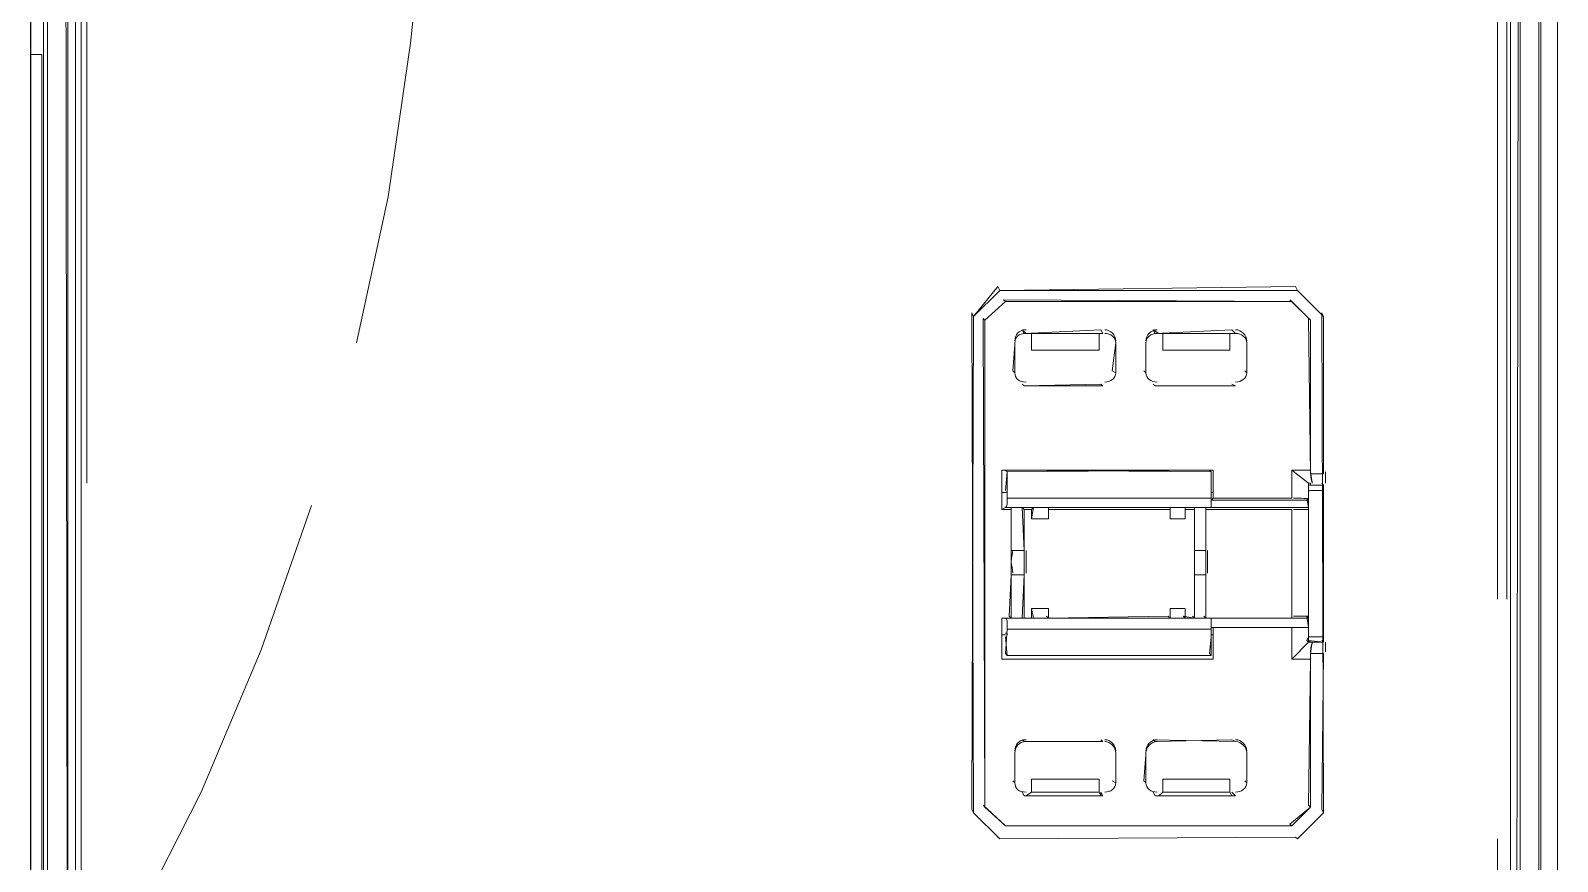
# Model space of a CAD drawing. Header units: metres. Extents: x 2999 to 3164, y 1641 to 1678.
# Drawn here: x 3010.525 to 3011.791, y 1650.653 to 1651.341 of the extents above; entities that cross this region are included whole.
import ezdxf

# ---------------------------------------------------------------- set-up
doc = ezdxf.new("R2010")
doc.units = ezdxf.units.M

msp = doc.modelspace()

# ---------------------------------------------------------------- linework, layer by layer
at = {"color": 7, "linetype": 'Continuous', "lineweight": 20, "true_color": 0x000007}
for points in [[(3010.5247, 1652.675), (3010.5247, 1650.1437), (3010.5247, 1650.1437)], [(3010.5247, 1652.675), (3010.5247, 1650.1437), (3010.5247, 1650.1437)], [(3010.525, 1652.675), (3010.525, 1650.1437), (3010.525, 1650.1437)], [(3010.525, 1652.675), (3010.525, 1650.1437), (3010.525, 1650.1437)], [(3011.7911, 1652.675), (3011.7911, 1650.1437), (3011.7911, 1650.1437)], [(3011.7911, 1652.675), (3011.7911, 1650.1437), (3011.7911, 1650.1437)], [(3010.5666, 1650.6761), (3010.5666, 1652.5927), (3010.562, 1652.5974), (3010.562, 1652.4592)], [(3010.5666, 1652.5927), (3010.5713, 1652.5927), (3010.5713, 1650.9663)], [(3011.7415, 1650.8701), (3011.7415, 1652.5927), (3011.7415, 1652.5927)], [(3011.7523, 1652.4592), (3011.7492, 1652.4624), (3011.7523, 1652.5974), (3011.7492, 1652.5927), (3011.7492, 1650.8701)], [(3010.5356, 1652.5756), (3010.5356, 1650.1562), (3010.5356, 1650.1562)], [(3010.5387, 1652.5834), (3010.5387, 1650.1577), (3010.5387, 1650.1577)], [(3011.7756, 1652.5834), (3011.7756, 1650.1577), (3011.7756, 1650.1577)], [(3011.7772, 1652.5756), (3011.7772, 1650.1562), (3011.7772, 1650.1562)], [(3010.5558, 1652.4655), (3010.5527, 1652.4686), (3010.5558, 1650.2198)], [(3010.562, 1650.2198), (3010.562, 1652.4592), (3010.5558, 1652.4655), (3010.5558, 1650.2198)], [(3011.7601, 1650.2198), (3011.7601, 1652.4655), (3011.7523, 1652.4592), (3011.7523, 1650.2198)], [(3011.7601, 1650.2198), (3011.757, 1650.2213), (3011.7601, 1652.4655), (3011.757, 1652.4686)], [(3010.5247, 1651.3217), (3010.534, 1651.3217), (3010.534, 1650.2307), (3010.5247, 1650.2291)], [(3010.5666, 1650.2322), (3010.5666, 1650.6761), (3010.5666, 1650.6761)], [(3011.7415, 1650.2431), (3011.7415, 1650.6714), (3011.7415, 1650.6714)]]:
    msp.add_lwpolyline(points, dxfattribs=at)
at = {"color": 30, "linetype": 'Continuous', "lineweight": 20, "true_color": 0x00001e}
for points in [[(3010.795, 1651.0827), (3010.8214, 1651.2037), (3010.84, 1651.331), (3010.8525, 1651.452)], [(3010.6119, 1650.6031), (3010.6662, 1650.7102), (3010.7159, 1650.8282), (3010.7578, 1650.9477)]]:
    msp.add_lwpolyline(points, dxfattribs=at)
at = {"color": 7, "linetype": 'Continuous', "lineweight": 13, "true_color": 0x000007}
for points in [[(3011.3069, 1650.6931), (3011.3054, 1650.6962), (3011.3069, 1651.1044), (3011.3286, 1651.1261), (3011.3271, 1651.1292), (3011.3069, 1651.1044), (3011.3054, 1651.1075)], [(3011.3286, 1651.1261), (3011.5754, 1651.1261), (3011.5738, 1651.1292)], [(3011.3333, 1651.1168), (3011.3317, 1651.1184), (3011.5707, 1651.1168)], [(3011.5707, 1651.1168), (3011.5692, 1651.1184), (3011.5863, 1651.1013)], [(3011.5754, 1651.1261), (3011.5971, 1651.1044)], [(3011.3162, 1651.1013), (3011.3333, 1651.1168)], [(3011.3162, 1650.6978), (3011.3162, 1651.1013), (3011.3147, 1651.1028)], [(3011.414, 1651.0904), (3011.4124, 1651.0935), (3011.3488, 1651.0904), (3011.3473, 1651.0935), (3011.3504, 1651.0904), (3011.355, 1651.0904), (3011.4109, 1651.0904), (3011.4124, 1651.0904)], [(3011.5242, 1651.0904), (3011.5211, 1651.0935), (3011.4575, 1651.0904), (3011.4559, 1651.0935), (3011.4606, 1651.0904), (3011.4637, 1651.0904), (3011.5195, 1651.0904), (3011.5211, 1651.0904)], [(3011.3411, 1651.0578), (3011.3395, 1651.0594), (3011.3411, 1651.0811), (3011.3411, 1651.0827)], [(3011.4249, 1651.0578), (3011.4218, 1651.0594), (3011.4249, 1651.0827), (3011.4249, 1651.0811)], [(3011.3488, 1651.047), (3011.414, 1651.047), (3011.4124, 1651.0485)], [(3011.3348, 1650.9756), (3011.3333, 1650.9771), (3011.504, 1650.9756), (3011.504, 1650.9539), (3011.3348, 1650.9539)], [(3011.4823, 1650.9368), (3011.4823, 1650.9461), (3011.4823, 1650.9445)], [(3011.504, 1650.8235), (3011.3348, 1650.8235)], [(3011.5242, 1650.7521), (3011.5211, 1650.7537), (3011.4575, 1650.7521), (3011.4559, 1650.7537)], [(3011.4497, 1650.718), (3011.4481, 1650.7195), (3011.4497, 1650.7412), (3011.4497, 1650.7428)], [(3011.3286, 1650.6714), (3011.3069, 1650.6931)], [(3011.5863, 1650.6978), (3011.5707, 1650.6823), (3011.5692, 1650.6838)], [(3011.3333, 1650.6823), (3011.5707, 1650.6823)]]:
    msp.add_lwpolyline(points, close=True, dxfattribs=at)
for points in [[(3011.5971, 1650.974), (3011.5971, 1651.1044), (3011.5956, 1651.1075), (3011.5971, 1650.6931), (3011.5956, 1650.6962), (3011.5971, 1650.825)], [(3011.5863, 1650.9771), (3011.5863, 1651.1013), (3011.5847, 1651.1028), (3011.5863, 1650.974)], [(3011.4109, 1651.0904), (3011.4109, 1651.0765), (3011.355, 1651.0765), (3011.355, 1651.0904)], [(3011.4497, 1651.0827), (3011.4497, 1651.0578), (3011.4497, 1651.0578)], [(3011.4497, 1651.0578), (3011.4497, 1651.0811), (3011.4497, 1651.0827)], [(3011.5195, 1651.0904), (3011.5195, 1651.0765), (3011.4637, 1651.0765), (3011.4637, 1651.0904)], [(3011.5335, 1651.0811), (3011.5335, 1651.0578), (3011.5319, 1651.0594)], [(3011.5335, 1651.0827), (3011.5335, 1651.0811), (3011.5335, 1651.0811)], [(3011.5335, 1651.0578), (3011.5335, 1651.0827), (3011.5335, 1651.0827)], [(3011.4497, 1651.0578), (3011.4481, 1651.0594), (3011.4481, 1651.0594)], [(3011.3488, 1651.047), (3011.3473, 1651.0485), (3011.3473, 1651.0485)], [(3011.4575, 1651.047), (3011.4559, 1651.0485), (3011.4559, 1651.0485)], [(3011.4575, 1651.047), (3011.5242, 1651.047), (3011.5211, 1651.0485)], [(3011.4575, 1651.047), (3011.5242, 1651.047), (3011.5242, 1651.047)], [(3011.3302, 1650.9585), (3011.3302, 1650.9771), (3011.5056, 1650.9771)], [(3011.3348, 1650.9756), (3011.3333, 1650.9601), (3011.3333, 1650.9601)], [(3011.504, 1650.9756), (3011.5025, 1650.9771), (3011.3348, 1650.9756)], [(3011.504, 1650.9601), (3011.504, 1650.9756), (3011.504, 1650.9756)], [(3011.5056, 1650.9771), (3011.5056, 1650.9585), (3011.5056, 1650.9585)], [(3011.5707, 1650.9539), (3011.5707, 1650.9771), (3011.5847, 1650.9663)], [(3011.5707, 1650.9771), (3011.5863, 1650.9771), (3011.5863, 1650.9771)], [(3011.5847, 1650.9647), (3011.5971, 1650.9647), (3011.5971, 1650.9601), (3011.5847, 1650.9601), (3011.5847, 1650.9647), (3011.5847, 1650.9663), (3011.5847, 1650.9523), (3011.5832, 1650.9539), (3011.5847, 1650.9461), (3011.5847, 1650.9445), (3011.5847, 1650.8545), (3011.5832, 1650.8561), (3011.5847, 1650.8468), (3011.5847, 1650.8344), (3011.5832, 1650.8359), (3011.5847, 1650.839), (3011.5847, 1650.9601)], [(3011.5971, 1650.9647), (3011.5863, 1650.9647), (3011.5863, 1650.9663), (3011.5847, 1650.9663)], [(3011.5863, 1650.974), (3011.5971, 1650.974), (3011.5971, 1650.974)], [(3011.5971, 1650.9647), (3011.5956, 1650.9663), (3011.5956, 1650.9663)], [(3011.3333, 1650.9585), (3011.3302, 1650.9585), (3011.3302, 1650.9445), (3011.3333, 1650.9461)], [(3011.504, 1650.9585), (3011.5056, 1650.9585), (3011.5056, 1650.9539), (3011.504, 1650.9523)], [(3011.5707, 1650.9539), (3011.5056, 1650.9539), (3011.5056, 1650.9539)], [(3011.5847, 1650.839), (3011.5971, 1650.839), (3011.5971, 1650.9601)], [(3011.338, 1650.9461), (3011.338, 1650.9445), (3011.3302, 1650.9445)], [(3011.3333, 1650.9461), (3011.338, 1650.9461), (3011.3473, 1650.9461), (3011.3566, 1650.9461), (3011.369, 1650.9461), (3011.4699, 1650.9461), (3011.4823, 1650.9461), (3011.49, 1650.9461), (3011.4994, 1650.9461), (3011.504, 1650.9461)], [(3011.338, 1650.9445), (3011.338, 1650.8545), (3011.3364, 1650.8561), (3011.338, 1650.8902)], [(3011.338, 1650.9461), (3011.338, 1650.9104), (3011.338, 1650.9104)], [(3011.3473, 1650.9461), (3011.3488, 1650.9104), (3011.338, 1650.9104)], [(3011.3566, 1650.9461), (3011.355, 1650.9445), (3011.3488, 1650.9445), (3011.3473, 1650.9461)], [(3011.3488, 1650.8545), (3011.3488, 1650.9445), (3011.3488, 1650.9445)], [(3011.3566, 1650.9461), (3011.355, 1650.9368), (3011.369, 1650.9368), (3011.369, 1650.9461)], [(3011.355, 1650.9368), (3011.355, 1650.9445), (3011.355, 1650.9445)], [(3011.369, 1650.9461), (3011.369, 1650.9445), (3011.4699, 1650.9445), (3011.4699, 1650.9461)], [(3011.369, 1650.9445), (3011.369, 1650.9368), (3011.369, 1650.9368)], [(3011.4699, 1650.9461), (3011.4699, 1650.9368), (3011.4823, 1650.9368)], [(3011.4699, 1650.9368), (3011.4699, 1650.9445), (3011.4699, 1650.9445)], [(3011.49, 1650.9461), (3011.49, 1650.9445), (3011.4823, 1650.9445)], [(3011.49, 1650.9461), (3011.49, 1650.9104), (3011.4994, 1650.9104), (3011.4994, 1650.9461)], [(3011.49, 1650.8545), (3011.49, 1650.9445), (3011.49, 1650.9445)], [(3011.5707, 1650.9445), (3011.4994, 1650.9445), (3011.4994, 1650.9461)], [(3011.4994, 1650.9445), (3011.4994, 1650.8545), (3011.4994, 1650.8545)], [(3011.504, 1650.9523), (3011.504, 1650.9461), (3011.504, 1650.9461)], [(3011.504, 1650.9523), (3011.5847, 1650.9523), (3011.5847, 1650.9523)], [(3011.504, 1650.9461), (3011.5847, 1650.9461), (3011.5847, 1650.9461)], [(3011.5707, 1650.8545), (3011.5707, 1650.9445), (3011.5707, 1650.9445)], [(3011.338, 1650.8902), (3011.3488, 1650.8902), (3011.3473, 1650.8545)], [(3011.4994, 1650.8545), (3011.4994, 1650.8902), (3011.49, 1650.8902), (3011.49, 1650.8545)], [(3011.3302, 1650.8406), (3011.3302, 1650.8545), (3011.3333, 1650.8545)], [(3011.3302, 1650.8545), (3011.338, 1650.8545), (3011.338, 1650.8545)], [(3011.369, 1650.8545), (3011.3566, 1650.8545), (3011.3473, 1650.8545), (3011.338, 1650.8545), (3011.3333, 1650.8545)], [(3011.3473, 1650.8545), (3011.3488, 1650.8545), (3011.355, 1650.8545), (3011.3566, 1650.8545)], [(3011.3566, 1650.8545), (3011.355, 1650.8623), (3011.369, 1650.8623), (3011.369, 1650.8545)], [(3011.355, 1650.8545), (3011.355, 1650.8623), (3011.355, 1650.8623)], [(3011.369, 1650.8545), (3011.3674, 1650.8561), (3011.3674, 1650.8561)], [(3011.4699, 1650.8623), (3011.4699, 1650.8545), (3011.4683, 1650.8561), (3011.369, 1650.8545)], [(3011.369, 1650.8623), (3011.369, 1650.8545), (3011.369, 1650.8545)], [(3011.369, 1650.8545), (3011.4699, 1650.8545), (3011.4823, 1650.8545), (3011.49, 1650.8545), (3011.4994, 1650.8545), (3011.504, 1650.8545)], [(3011.4699, 1650.8545), (3011.4699, 1650.8623), (3011.4823, 1650.8623), (3011.4823, 1650.8545), (3011.4823, 1650.8623)], [(3011.4823, 1650.8545), (3011.4807, 1650.8561), (3011.49, 1650.8545), (3011.4885, 1650.8561)], [(3011.5707, 1650.8545), (3011.4994, 1650.8545), (3011.4978, 1650.8561)], [(3011.504, 1650.8545), (3011.504, 1650.8468), (3011.504, 1650.8468)], [(3011.504, 1650.8545), (3011.5847, 1650.8545), (3011.5847, 1650.8545)], [(3011.3302, 1650.8406), (3011.3333, 1650.8406), (3011.3333, 1650.8406)], [(3011.5056, 1650.8204), (3011.3302, 1650.8204), (3011.3302, 1650.8406)], [(3011.3333, 1650.839), (3011.3348, 1650.8235), (3011.3333, 1650.825), (3011.3348, 1650.8452)], [(3011.3348, 1650.8452), (3011.504, 1650.8452), (3011.504, 1650.8452)], [(3011.504, 1650.8452), (3011.504, 1650.8235), (3011.5025, 1650.825), (3011.504, 1650.839)], [(3011.504, 1650.8406), (3011.5056, 1650.8406), (3011.5056, 1650.8468)], [(3011.504, 1650.8468), (3011.5847, 1650.8468), (3011.5847, 1650.8468)], [(3011.5056, 1650.8406), (3011.5056, 1650.8204), (3011.5056, 1650.8204)], [(3011.5707, 1650.8204), (3011.5707, 1650.8468), (3011.5707, 1650.8468)], [(3011.5863, 1650.8204), (3011.5707, 1650.8204), (3011.5847, 1650.8344)], [(3011.5971, 1650.839), (3011.5971, 1650.8344), (3011.5847, 1650.8344)], [(3011.5847, 1650.8344), (3011.5863, 1650.8344), (3011.5847, 1650.8359), (3011.5971, 1650.8344)], [(3011.5971, 1650.8344), (3011.5956, 1650.8359), (3011.5956, 1650.8359)], [(3011.5863, 1650.825), (3011.5863, 1650.6978), (3011.5847, 1650.6993), (3011.5863, 1650.8204)], [(3011.5971, 1650.825), (3011.5863, 1650.825), (3011.5863, 1650.825)], [(3011.3488, 1650.7521), (3011.3473, 1650.7537), (3011.3473, 1650.7537)], [(3011.3488, 1650.7521), (3011.414, 1650.7521), (3011.4124, 1650.7537)], [(3011.414, 1650.7521), (3011.3488, 1650.7521), (3011.3488, 1650.7521)], [(3011.3411, 1650.7412), (3011.3411, 1650.7428), (3011.3411, 1650.7428)], [(3011.3411, 1650.7428), (3011.3411, 1650.718), (3011.3411, 1650.7412)], [(3011.4249, 1650.718), (3011.4249, 1650.7428), (3011.4249, 1650.7428)], [(3011.4249, 1650.7428), (3011.4249, 1650.7412), (3011.4249, 1650.7412)], [(3011.4249, 1650.7412), (3011.4249, 1650.718), (3011.4249, 1650.718)], [(3011.5335, 1650.7428), (3011.5335, 1650.7412), (3011.5335, 1650.7412)], [(3011.5335, 1650.7412), (3011.5335, 1650.718), (3011.5335, 1650.7428)], [(3011.3411, 1650.718), (3011.3395, 1650.7195), (3011.3395, 1650.7195)], [(3011.355, 1650.7102), (3011.355, 1650.7211), (3011.4109, 1650.7211), (3011.4109, 1650.7102)], [(3011.4249, 1650.718), (3011.4218, 1650.7195), (3011.4218, 1650.7195)], [(3011.4637, 1650.7102), (3011.4637, 1650.7211), (3011.5195, 1650.7211), (3011.5195, 1650.7102)], [(3011.5335, 1650.718), (3011.5319, 1650.7195), (3011.5319, 1650.7195)], [(3011.414, 1650.7071), (3011.4124, 1650.7102), (3011.4124, 1650.7071), (3011.4109, 1650.7102), (3011.355, 1650.7102), (3011.3504, 1650.7071), (3011.3488, 1650.7071), (3011.3473, 1650.7102)], [(3011.3488, 1650.7071), (3011.414, 1650.7071), (3011.414, 1650.7071)], [(3011.4575, 1650.7071), (3011.4559, 1650.7102), (3011.4559, 1650.7102)], [(3011.5242, 1650.7071), (3011.5211, 1650.7071), (3011.5195, 1650.7102), (3011.4637, 1650.7102), (3011.4606, 1650.7071), (3011.4575, 1650.7071)], [(3011.4575, 1650.7071), (3011.5242, 1650.7071), (3011.5242, 1650.7071)], [(3011.5242, 1650.7071), (3011.5211, 1650.7102), (3011.5211, 1650.7102)], [(3011.3333, 1650.6823), (3011.3162, 1650.6978), (3011.3147, 1650.6993), (3011.3333, 1650.6823), (3011.3317, 1650.6838)], [(3011.5754, 1650.6714), (3011.5971, 1650.6931), (3011.5754, 1650.6714), (3011.5738, 1650.673), (3011.3286, 1650.6714), (3011.3271, 1650.673)]]:
    msp.add_lwpolyline(points, dxfattribs=at)
for points in [[(3011.3504, 1651.0935), (3011.3442, 1651.0935), (3011.3411, 1651.0889), (3011.3411, 1651.0842)], [(3011.4249, 1651.0842), (3011.4249, 1651.0889), (3011.4202, 1651.0935), (3011.4156, 1651.0935)], [(3011.459, 1651.0935), (3011.4543, 1651.0935), (3011.4497, 1651.0889), (3011.4497, 1651.0842)], [(3011.5335, 1651.0842), (3011.5335, 1651.0889), (3011.5288, 1651.0935), (3011.5242, 1651.0935)], [(3011.3504, 1651.0904), (3011.3442, 1651.0904), (3011.3411, 1651.0873), (3011.3411, 1651.0827)], [(3011.4249, 1651.0827), (3011.4249, 1651.0873), (3011.4202, 1651.0904), (3011.4156, 1651.0904)], [(3011.459, 1651.0904), (3011.4543, 1651.0904), (3011.4497, 1651.0873), (3011.4497, 1651.0827)], [(3011.5335, 1651.0827), (3011.5335, 1651.0873), (3011.5288, 1651.0904), (3011.5242, 1651.0904)], [(3011.3411, 1651.0578), (3011.3411, 1651.0532), (3011.3442, 1651.0501), (3011.3504, 1651.0501)], [(3011.3411, 1651.0578), (3011.3411, 1651.0532), (3011.3442, 1651.0501), (3011.3504, 1651.0501)], [(3011.4156, 1651.0501), (3011.4202, 1651.0501), (3011.4249, 1651.0532), (3011.4249, 1651.0578)], [(3011.4156, 1651.0501), (3011.4202, 1651.0501), (3011.4249, 1651.0532), (3011.4249, 1651.0578)], [(3011.4497, 1651.0578), (3011.4497, 1651.0532), (3011.4543, 1651.0501), (3011.459, 1651.0501)], [(3011.4497, 1651.0578), (3011.4497, 1651.0532), (3011.4543, 1651.0501), (3011.459, 1651.0501)], [(3011.5242, 1651.0501), (3011.5288, 1651.0501), (3011.5335, 1651.0532), (3011.5335, 1651.0578)], [(3011.5242, 1651.0501), (3011.5288, 1651.0501), (3011.5335, 1651.0532), (3011.5335, 1651.0578)], [(3011.5863, 1650.9787), (3011.5863, 1650.9725), (3011.5878, 1650.9663), (3011.5878, 1650.9663)], [(3011.5863, 1650.9756), (3011.5863, 1650.9694), (3011.5878, 1650.9663), (3011.5878, 1650.9663)], [(3011.5987, 1650.9663), (3011.5987, 1650.9663), (3011.5987, 1650.9694), (3011.5987, 1650.9756)], [(3011.3333, 1650.9585), (3011.3348, 1650.9585), (3011.3348, 1650.9601), (3011.3348, 1650.9616)], [(3011.3333, 1650.9461), (3011.3348, 1650.9461), (3011.3348, 1650.9508), (3011.3348, 1650.9554)], [(3011.504, 1650.9616), (3011.504, 1650.9601), (3011.504, 1650.9585), (3011.504, 1650.9585)], [(3011.504, 1650.9554), (3011.504, 1650.9508), (3011.504, 1650.9461), (3011.504, 1650.9461)], [(3011.5847, 1650.9523), (3011.5847, 1650.9539), (3011.5785, 1650.9539), (3011.5723, 1650.9539)], [(3011.5723, 1650.9445), (3011.5785, 1650.9445), (3011.5847, 1650.9445), (3011.5847, 1650.9445)], [(3011.3348, 1650.8452), (3011.3348, 1650.8514), (3011.3348, 1650.8545), (3011.3333, 1650.8545)], [(3011.504, 1650.8545), (3011.504, 1650.8545), (3011.504, 1650.8514), (3011.504, 1650.8452)], [(3011.5847, 1650.8561), (3011.5847, 1650.8561), (3011.5785, 1650.8561), (3011.5723, 1650.8561)], [(3011.3348, 1650.8406), (3011.3348, 1650.8421), (3011.3348, 1650.8421), (3011.3333, 1650.8421)], [(3011.504, 1650.8421), (3011.504, 1650.8421), (3011.504, 1650.8421), (3011.504, 1650.8406)], [(3011.5878, 1650.8344), (3011.5878, 1650.8344), (3011.5863, 1650.8313), (3011.5863, 1650.8266)], [(3011.5878, 1650.8344), (3011.5878, 1650.8344), (3011.5863, 1650.8297), (3011.5863, 1650.8219)], [(3011.5987, 1650.8266), (3011.5987, 1650.8313), (3011.5987, 1650.8344), (3011.5987, 1650.8344)], [(3011.3504, 1650.7537), (3011.3442, 1650.7537), (3011.3411, 1650.749), (3011.3411, 1650.7443)], [(3011.3504, 1650.7521), (3011.3442, 1650.7521), (3011.3411, 1650.7474), (3011.3411, 1650.7428)], [(3011.4249, 1650.7443), (3011.4249, 1650.749), (3011.4202, 1650.7537), (3011.4156, 1650.7537)], [(3011.4249, 1650.7428), (3011.4249, 1650.7474), (3011.4202, 1650.7521), (3011.4156, 1650.7521)], [(3011.459, 1650.7537), (3011.4543, 1650.7537), (3011.4497, 1650.749), (3011.4497, 1650.7443)], [(3011.459, 1650.7521), (3011.4543, 1650.7521), (3011.4497, 1650.7474), (3011.4497, 1650.7428)], [(3011.5335, 1650.7443), (3011.5335, 1650.749), (3011.5288, 1650.7537), (3011.5242, 1650.7537)], [(3011.5335, 1650.7428), (3011.5335, 1650.7474), (3011.5288, 1650.7521), (3011.5242, 1650.7521)], [(3011.3411, 1650.718), (3011.3411, 1650.7133), (3011.3442, 1650.7102), (3011.3504, 1650.7102)], [(3011.3411, 1650.718), (3011.3411, 1650.7133), (3011.3442, 1650.7102), (3011.3504, 1650.7102)], [(3011.4156, 1650.7102), (3011.4202, 1650.7102), (3011.4249, 1650.7133), (3011.4249, 1650.718)], [(3011.4156, 1650.7102), (3011.4202, 1650.7102), (3011.4249, 1650.7133), (3011.4249, 1650.718)], [(3011.4497, 1650.718), (3011.4497, 1650.7133), (3011.4543, 1650.7102), (3011.459, 1650.7102)], [(3011.4497, 1650.718), (3011.4497, 1650.7133), (3011.4543, 1650.7102), (3011.459, 1650.7102)], [(3011.5242, 1650.7102), (3011.5288, 1650.7102), (3011.5335, 1650.7133), (3011.5335, 1650.718)], [(3011.5242, 1650.7102), (3011.5288, 1650.7102), (3011.5335, 1650.7133), (3011.5335, 1650.718)]]:
    msp.add_open_spline(points, degree=3, dxfattribs=at)
for points in [[(3011.3395, 1650.9104), (3011.3395, 1650.9089), (3011.338, 1650.9057), (3011.338, 1650.9011), (3011.338, 1650.9011), (3011.338, 1650.898), (3011.3395, 1650.8949), (3011.3395, 1650.8918)], [(3011.3504, 1650.8918), (3011.3504, 1650.8949), (3011.3504, 1650.898), (3011.3504, 1650.9011), (3011.3504, 1650.9011), (3011.3504, 1650.9057), (3011.3504, 1650.9089), (3011.3504, 1650.9104)], [(3011.49, 1650.9104), (3011.49, 1650.9089), (3011.49, 1650.9057), (3011.49, 1650.9011), (3011.49, 1650.9011), (3011.49, 1650.898), (3011.49, 1650.8949), (3011.49, 1650.8918)], [(3011.5009, 1650.8918), (3011.5009, 1650.8949), (3011.5009, 1650.898), (3011.5009, 1650.9011), (3011.5009, 1650.9011), (3011.5009, 1650.9057), (3011.5009, 1650.9089), (3011.5009, 1650.9104)]]:
    msp.add_open_spline(points, degree=3, knots=[0, 0, 0, 0, 0.125, 0.125, 0.125, 0.125001, 1, 1, 1, 1], dxfattribs=at)

doc.saveas('drawing.dxf')
